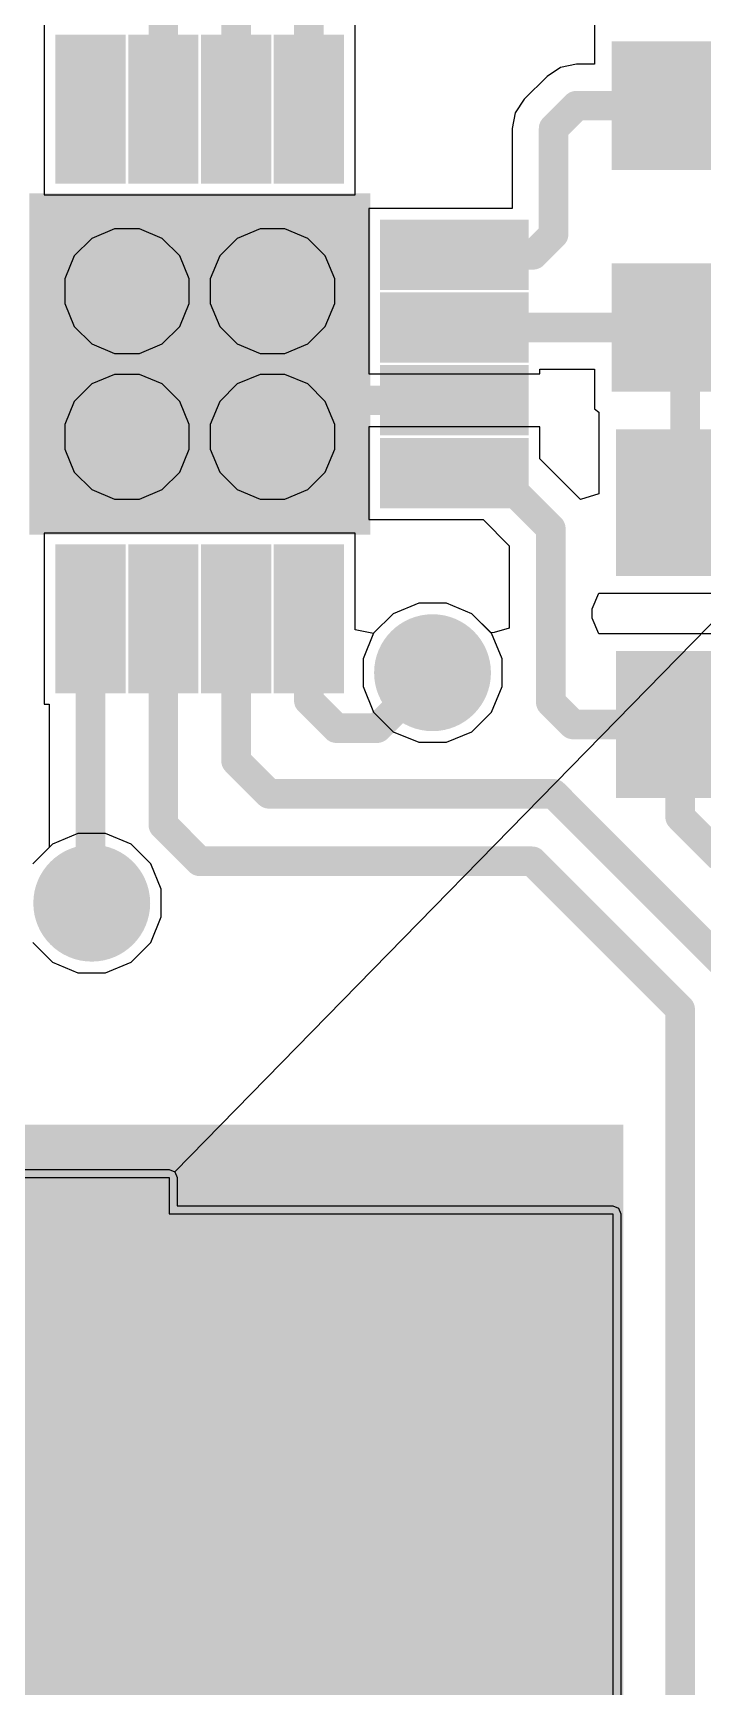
# Model space of a CAD drawing. Header units: millimetres. Extents: x 0 to 214, y 0 to 214.
# Drawn here: x 4.4489 to 4.6302, y 0.3947 to 0.842 of the extents above; entities that cross this region are included whole.
import ezdxf

# ---------------------------------------------------------------- set-up
doc = ezdxf.new("R2010")
doc.units = ezdxf.units.MM
doc.header["$MEASUREMENT"] = 0
for name, color, linetype in [('BottomLayer', 5, 'Continuous'), ('BottomPaste', 16, 'Continuous'), ('BottomSolder', 6, 'Continuous'), ('MultiLayer', 9, 'Continuous'), ('PadHoleLayer', 156, 'Continuous'), ('TopLayer', 1, 'Continuous'), ('TopSolder', 216, 'Continuous'), ('ViaHoleLayer', 16, 'Continuous')]:
    doc.layers.add(name, color=color, linetype=linetype)

# ---------------------------------------------------------------- blocks, each defined once
blk = doc.blocks.new('QFN_16_EP_3_6_3_6__B_24')
at = {"layer": 'BottomLayer'}
for points in [[(-0.03504, 0.05276), (-0.03504, 0.08504), (-0.02402, 0.08504), (-0.02402, 0.05276)], [(-0.01535, 0.05276), (-0.01535, 0.08504), (-0.00433, 0.08504), (-0.00433, 0.05276)], [(0.00433, 0.05276), (0.00433, 0.08504), (0.01535, 0.08504), (0.01535, 0.05276)], [(0.02402, 0.05276), (0.02402, 0.08504), (0.03504, 0.08504), (0.03504, 0.05276)], [(0.04213, 0.04213), (0.04213, -0.04213), (-0.04213, -0.04213), (-0.04213, 0.04213)], [(-0.08504, 0.03504), (-0.05276, 0.03504), (-0.05276, 0.02402), (-0.08504, 0.02402)], [(0.05276, 0.03504), (0.08504, 0.03504), (0.08504, 0.02402), (0.05276, 0.02402)], [(-0.08504, 0.01535), (-0.05276, 0.01535), (-0.05276, 0.00433), (-0.08504, 0.00433)], [(0.05276, 0.01535), (0.08504, 0.01535), (0.08504, 0.00433), (0.05276, 0.00433)], [(-0.08504, -0.00433), (-0.05276, -0.00433), (-0.05276, -0.01535), (-0.08504, -0.01535)], [(0.05276, -0.00433), (0.08504, -0.00433), (0.08504, -0.01535), (0.05276, -0.01535)], [(-0.08504, -0.02402), (-0.05276, -0.02402), (-0.05276, -0.03504), (-0.08504, -0.03504)], [(0.05276, -0.02402), (0.08504, -0.02402), (0.08504, -0.03504), (0.05276, -0.03504)], [(-0.02402, -0.05276), (-0.02402, -0.08504), (-0.03504, -0.08504), (-0.03504, -0.05276)], [(-0.00433, -0.05276), (-0.00433, -0.08504), (-0.01535, -0.08504), (-0.01535, -0.05276)], [(0.01535, -0.05276), (0.01535, -0.08504), (0.00433, -0.08504), (0.00433, -0.05276)], [(0.03504, -0.05276), (0.03504, -0.08504), (0.02402, -0.08504), (0.02402, -0.05276)]]:
    blk.add_hatch(color=5, dxfattribs=at).paths.add_polyline_path(points)
h = blk.add_hatch(color=5, dxfattribs=at)
edge = h.paths.add_edge_path()
edge.add_arc((-0.01969, 0.01969), 0.00984, 0, 360)
h = blk.add_hatch(color=5, dxfattribs=at)
edge = h.paths.add_edge_path()
edge.add_arc((0.01969, 0.01969), 0.00984, 0, 360)
h = blk.add_hatch(color=5, dxfattribs=at)
edge = h.paths.add_edge_path()
edge.add_arc((-0.01969, -0.01969), 0.00984, 0, 360)
h = blk.add_hatch(color=5, dxfattribs=at)
edge = h.paths.add_edge_path()
edge.add_arc((0.01969, -0.01969), 0.00984, 0, 360)
at = {"layer": 'BottomPaste'}
for points in [[(-0.03504, 0.05276), (-0.03504, 0.08504), (-0.02402, 0.08504), (-0.02402, 0.05276)], [(-0.01535, 0.05276), (-0.01535, 0.08504), (-0.00433, 0.08504), (-0.00433, 0.05276)], [(0.00433, 0.05276), (0.00433, 0.08504), (0.01535, 0.08504), (0.01535, 0.05276)], [(0.02402, 0.05276), (0.02402, 0.08504), (0.03504, 0.08504), (0.03504, 0.05276)], [(0.04213, 0.04213), (0.04213, -0.04213), (-0.04213, -0.04213), (-0.04213, 0.04213)], [(-0.08504, 0.03504), (-0.05276, 0.03504), (-0.05276, 0.02402), (-0.08504, 0.02402)], [(0.05276, 0.03504), (0.08504, 0.03504), (0.08504, 0.02402), (0.05276, 0.02402)], [(-0.08504, 0.01535), (-0.05276, 0.01535), (-0.05276, 0.00433), (-0.08504, 0.00433)], [(0.05276, 0.01535), (0.08504, 0.01535), (0.08504, 0.00433), (0.05276, 0.00433)], [(-0.08504, -0.00433), (-0.05276, -0.00433), (-0.05276, -0.01535), (-0.08504, -0.01535)], [(0.05276, -0.00433), (0.08504, -0.00433), (0.08504, -0.01535), (0.05276, -0.01535)], [(-0.08504, -0.02402), (-0.05276, -0.02402), (-0.05276, -0.03504), (-0.08504, -0.03504)], [(0.05276, -0.02402), (0.08504, -0.02402), (0.08504, -0.03504), (0.05276, -0.03504)], [(-0.02402, -0.05276), (-0.02402, -0.08504), (-0.03504, -0.08504), (-0.03504, -0.05276)], [(-0.00433, -0.05276), (-0.00433, -0.08504), (-0.01535, -0.08504), (-0.01535, -0.05276)], [(0.01535, -0.05276), (0.01535, -0.08504), (0.00433, -0.08504), (0.00433, -0.05276)], [(0.03504, -0.05276), (0.03504, -0.08504), (0.02402, -0.08504), (0.02402, -0.05276)]]:
    blk.add_hatch(color=16, dxfattribs=at).paths.add_polyline_path(points)
at = {"layer": 'BottomSolder'}
for points in [[(-0.03904, 0.04876), (-0.03904, 0.08904), (-0.02002, 0.08904), (-0.02002, 0.04876)], [(-0.01935, 0.04876), (-0.01935, 0.08904), (-0.00033, 0.08904), (-0.00033, 0.04876)], [(0.00033, 0.04876), (0.00033, 0.08904), (0.01935, 0.08904), (0.01935, 0.04876)], [(0.02002, 0.04876), (0.02002, 0.08904), (0.03904, 0.08904), (0.03904, 0.04876)], [(0.04613, 0.04613), (0.04613, -0.04613), (-0.04613, -0.04613), (-0.04613, 0.04613)], [(-0.08904, 0.03904), (-0.04876, 0.03904), (-0.04876, 0.02002), (-0.08904, 0.02002)], [(0.04876, 0.03904), (0.08904, 0.03904), (0.08904, 0.02002), (0.04876, 0.02002)], [(-0.08904, 0.01935), (-0.04876, 0.01935), (-0.04876, 0.00033), (-0.08904, 0.00033)], [(0.04876, 0.01935), (0.08904, 0.01935), (0.08904, 0.00033), (0.04876, 0.00033)], [(-0.08904, -0.00033), (-0.04876, -0.00033), (-0.04876, -0.01935), (-0.08904, -0.01935)], [(0.04876, -0.00033), (0.08904, -0.00033), (0.08904, -0.01935), (0.04876, -0.01935)], [(-0.08904, -0.02002), (-0.04876, -0.02002), (-0.04876, -0.03904), (-0.08904, -0.03904)], [(0.04876, -0.02002), (0.08904, -0.02002), (0.08904, -0.03904), (0.04876, -0.03904)], [(-0.02002, -0.04876), (-0.02002, -0.08904), (-0.03904, -0.08904), (-0.03904, -0.04876)], [(-0.00033, -0.04876), (-0.00033, -0.08904), (-0.01935, -0.08904), (-0.01935, -0.04876)], [(0.01935, -0.04876), (0.01935, -0.08904), (0.00033, -0.08904), (0.00033, -0.04876)], [(0.03904, -0.04876), (0.03904, -0.08904), (0.02002, -0.08904), (0.02002, -0.04876)]]:
    blk.add_hatch(color=6, dxfattribs=at).paths.add_polyline_path(points)
h = blk.add_hatch(color=6, dxfattribs=at)
edge = h.paths.add_edge_path()
edge.add_arc((-0.01969, 0.01969), 0.01384, 0, 360)
h = blk.add_hatch(color=6, dxfattribs=at)
edge = h.paths.add_edge_path()
edge.add_arc((0.01969, 0.01969), 0.01384, 0, 360)
h = blk.add_hatch(color=6, dxfattribs=at)
edge = h.paths.add_edge_path()
edge.add_arc((-0.01969, -0.01969), 0.01384, 0, 360)
h = blk.add_hatch(color=6, dxfattribs=at)
edge = h.paths.add_edge_path()
edge.add_arc((0.01969, -0.01969), 0.01384, 0, 360)
at = {"layer": 'MultiLayer'}
h = blk.add_hatch(color=9, dxfattribs=at)
edge = h.paths.add_edge_path()
edge.add_arc((-0.01969, 0.01969), 0.00984, 0, 360)
h = blk.add_hatch(color=9, dxfattribs=at)
edge = h.paths.add_edge_path()
edge.add_arc((0.01969, 0.01969), 0.00984, 0, 360)
h = blk.add_hatch(color=9, dxfattribs=at)
edge = h.paths.add_edge_path()
edge.add_arc((-0.01969, -0.01969), 0.00984, 0, 360)
h = blk.add_hatch(color=9, dxfattribs=at)
edge = h.paths.add_edge_path()
edge.add_arc((0.01969, -0.01969), 0.00984, 0, 360)
at = {"layer": 'PadHoleLayer'}
h = blk.add_hatch(color=156, dxfattribs=at)
edge = h.paths.add_edge_path()
edge.add_arc((-0.01969, 0.01969), 0.00591, 0, 360)
h = blk.add_hatch(color=156, dxfattribs=at)
edge = h.paths.add_edge_path()
edge.add_arc((0.01969, 0.01969), 0.00591, 0, 360)
h = blk.add_hatch(color=156, dxfattribs=at)
edge = h.paths.add_edge_path()
edge.add_arc((-0.01969, -0.01969), 0.00591, 0, 360)
h = blk.add_hatch(color=156, dxfattribs=at)
edge = h.paths.add_edge_path()
edge.add_arc((0.01969, -0.01969), 0.00591, 0, 360)
at = {"layer": 'TopLayer'}
h = blk.add_hatch(color=1, dxfattribs=at)
edge = h.paths.add_edge_path()
edge.add_arc((-0.01969, 0.01969), 0.00984, 0, 360)
h = blk.add_hatch(color=1, dxfattribs=at)
edge = h.paths.add_edge_path()
edge.add_arc((0.01969, 0.01969), 0.00984, 0, 360)
h = blk.add_hatch(color=1, dxfattribs=at)
edge = h.paths.add_edge_path()
edge.add_arc((-0.01969, -0.01969), 0.00984, 0, 360)
h = blk.add_hatch(color=1, dxfattribs=at)
edge = h.paths.add_edge_path()
edge.add_arc((0.01969, -0.01969), 0.00984, 0, 360)
at = {"layer": 'TopSolder'}
h = blk.add_hatch(color=216, dxfattribs=at)
edge = h.paths.add_edge_path()
edge.add_arc((-0.01969, 0.01969), 0.01384, 0, 360)
h = blk.add_hatch(color=216, dxfattribs=at)
edge = h.paths.add_edge_path()
edge.add_arc((0.01969, 0.01969), 0.01384, 0, 360)
h = blk.add_hatch(color=216, dxfattribs=at)
edge = h.paths.add_edge_path()
edge.add_arc((-0.01969, -0.01969), 0.01384, 0, 360)
h = blk.add_hatch(color=216, dxfattribs=at)
edge = h.paths.add_edge_path()
edge.add_arc((0.01969, -0.01969), 0.01384, 0, 360)
blk = doc.blocks.new('P____PAK_SO_8_B_55')
at = {"layer": 'BottomLayer'}
for points in [[(0.09715, -0.01969), (0.05777, -0.01969), (0.05777, 0.01969), (0.09715, 0.01969)], [(0.02029, -0.10601), (0.02029, -0.08199), (0.04371, -0.08199), (0.04371, -0.10601)]]:
    blk.add_hatch(color=5, dxfattribs=at).paths.add_polyline_path(points)
at = {"layer": 'BottomPaste'}
for points in [[(0.09715, -0.01969), (0.05777, -0.01969), (0.05777, 0.01969), (0.09715, 0.01969)], [(0.02029, -0.10601), (0.02029, -0.08199), (0.04371, -0.08199), (0.04371, -0.10601)]]:
    blk.add_hatch(color=16, dxfattribs=at).paths.add_polyline_path(points)
at = {"layer": 'BottomSolder'}
for points in [[(0.10115, -0.02369), (0.05377, -0.02369), (0.05377, 0.02369), (0.10115, 0.02369)], [(0.01829, -0.10801), (0.01829, -0.07999), (0.04571, -0.07999), (0.04571, -0.10801)]]:
    blk.add_hatch(color=6, dxfattribs=at).paths.add_polyline_path(points)
at = {"layer": 'BottomLayer'}
for p, q in [((-0.01506, -0.08465), (-0.01506, 0.08464)), ((0.10502, -0.08465), (-0.01506, -0.08465)), ((0.10502, -0.09449), (0.10502, -0.08465)), ((0.16998, -0.09449), (0.10502, -0.09449))]:
    blk.add_line(p, q, dxfattribs=at)
at = {"layer": 'BottomSolder'}
for p, q in [((-0.01723, -0.08465), (-0.01723, 0.08464)), ((-0.01659, -0.08618), (-0.01723, -0.08465)), ((-0.01506, -0.08681), (-0.01659, -0.08618)), ((0.10285, -0.08681), (-0.01506, -0.08681)), ((0.10285, -0.09449), (0.10285, -0.08681)), ((0.10349, -0.09602), (-209.02763, -213.55737)), ((0.10349, -0.09602), (0.10285, -0.09449)), ((0.10502, -0.09665), (0.10349, -0.09602)), ((0.16998, -0.09665), (0.10502, -0.09665))]:
    blk.add_line(p, q, dxfattribs=at)
blk = doc.blocks.new('CAP_0603_B_202')
at = {"layer": 'BottomLayer'}
for points in [[(-0.045, -0.0175), (-0.045, 0.0175), (-0.015, 0.0175), (-0.015, -0.0175)], [(0.015, -0.0175), (0.015, 0.0175), (0.045, 0.0175), (0.045, -0.0175)]]:
    blk.add_hatch(color=5, dxfattribs=at).paths.add_polyline_path(points)
at = {"layer": 'BottomPaste'}
for points in [[(-0.045, -0.0175), (-0.045, 0.0175), (-0.015, 0.0175), (-0.015, -0.0175)], [(0.015, -0.0175), (0.015, 0.0175), (0.045, 0.0175), (0.045, -0.0175)]]:
    blk.add_hatch(color=16, dxfattribs=at).paths.add_polyline_path(points)
at = {"layer": 'BottomSolder'}
for points in [[(-0.04736, -0.01986), (-0.04736, 0.01986), (-0.01264, 0.01986), (-0.01264, -0.01986)], [(0.01264, -0.01986), (0.01264, 0.01986), (0.04736, 0.01986), (0.04736, -0.01986)]]:
    blk.add_hatch(color=6, dxfattribs=at).paths.add_polyline_path(points)
blk = doc.blocks.new('CAP_0603_B_204')
at = {"layer": 'BottomLayer'}
for points in [[(-0.045, -0.0175), (-0.045, 0.0175), (-0.015, 0.0175), (-0.015, -0.0175)], [(0.015, -0.0175), (0.015, 0.0175), (0.045, 0.0175), (0.045, -0.0175)]]:
    blk.add_hatch(color=5, dxfattribs=at).paths.add_polyline_path(points)
at = {"layer": 'BottomPaste'}
for points in [[(-0.045, -0.0175), (-0.045, 0.0175), (-0.015, 0.0175), (-0.015, -0.0175)], [(0.015, -0.0175), (0.015, 0.0175), (0.045, 0.0175), (0.045, -0.0175)]]:
    blk.add_hatch(color=16, dxfattribs=at).paths.add_polyline_path(points)
at = {"layer": 'BottomSolder'}
for points in [[(-0.04736, -0.01986), (-0.04736, 0.01986), (-0.01264, 0.01986), (-0.01264, -0.01986)], [(0.01264, -0.01986), (0.01264, 0.01986), (0.04736, 0.01986), (0.04736, -0.01986)]]:
    blk.add_hatch(color=6, dxfattribs=at).paths.add_polyline_path(points)
blk = doc.blocks.new('C___0603_B_205')
at = {"layer": 'BottomLayer'}
for points in [[(-0.045, -0.0175), (-0.045, 0.0175), (-0.015, 0.0175), (-0.015, -0.0175)], [(0.015, -0.0175), (0.015, 0.0175), (0.045, 0.0175), (0.045, -0.0175)]]:
    blk.add_hatch(color=5, dxfattribs=at).paths.add_polyline_path(points)
at = {"layer": 'BottomPaste'}
for points in [[(-0.045, -0.0175), (-0.045, 0.0175), (-0.015, 0.0175), (-0.015, -0.0175)], [(0.015, -0.0175), (0.015, 0.0175), (0.045, 0.0175), (0.045, -0.0175)]]:
    blk.add_hatch(color=16, dxfattribs=at).paths.add_polyline_path(points)
at = {"layer": 'BottomSolder'}
for points in [[(-0.04736, -0.01986), (-0.04736, 0.01986), (-0.01264, 0.01986), (-0.01264, -0.01986)], [(0.01264, -0.01986), (0.01264, 0.01986), (0.04736, 0.01986), (0.04736, -0.01986)]]:
    blk.add_hatch(color=6, dxfattribs=at).paths.add_polyline_path(points)

msp = doc.modelspace()

# ---------------------------------------------------------------- hatches: boundary and pattern name
at = {"layer": 'BottomLayer'}
h = msp.add_hatch(color=5, dxfattribs=at)
edge = h.paths.add_edge_path()
edge.add_arc((4.557, 0.669), 0.01181, 0, 360)
h = msp.add_hatch(color=5, dxfattribs=at)
edge = h.paths.add_edge_path()
edge.add_arc((4.46479, 0.60668), 0.01181, 0, 360)
msp.add_hatch(color=5, dxfattribs=at).paths.add_polyline_path([(4.419, 0.32), (4.6086, 0.32), (4.6086, 0.54677), (4.419, 0.54677)])
at = {"layer": 'BottomSolder'}
h = msp.add_hatch(color=6, dxfattribs=at)
edge = h.paths.add_edge_path()
edge.add_arc((4.557, 0.669), 0.01581, 0, 360)
h = msp.add_hatch(color=6, dxfattribs=at)
edge = h.paths.add_edge_path()
edge.add_arc((4.46479, 0.60668), 0.01581, 0, 360)
at = {"layer": 'TopLayer'}
h = msp.add_hatch(color=1, dxfattribs=at)
edge = h.paths.add_edge_path()
edge.add_arc((4.557, 0.669), 0.01181, 0, 360)
h = msp.add_hatch(color=1, dxfattribs=at)
edge = h.paths.add_edge_path()
edge.add_arc((4.46479, 0.60668), 0.01181, 0, 360)
at = {"layer": 'TopSolder'}
h = msp.add_hatch(color=216, dxfattribs=at)
edge = h.paths.add_edge_path()
edge.add_arc((4.557, 0.669), 0.01581, 0, 360)
h = msp.add_hatch(color=216, dxfattribs=at)
edge = h.paths.add_edge_path()
edge.add_arc((4.46479, 0.60668), 0.01581, 0, 360)
at = {"layer": 'ViaHoleLayer'}
h = msp.add_hatch(color=16, dxfattribs=at)
edge = h.paths.add_edge_path()
edge.add_arc((4.557, 0.669), 0.00591, 0, 360)
h = msp.add_hatch(color=16, dxfattribs=at)
edge = h.paths.add_edge_path()
edge.add_arc((4.46479, 0.60668), 0.00591, 0, 360)

# ---------------------------------------------------------------- linework, layer by layer
at = {"layer": 'BottomLayer'}
for p, q in [((4.45196, 0.84428), (4.45196, 0.79825)), ((4.53604, 0.79825), (4.53604, 0.84454)), ((4.60084, 0.84434), (4.60084, 0.83355)), ((4.59165, 0.8327), (4.58801, 0.83027)), ((4.59595, 0.83355), (4.59165, 0.8327)), ((4.60084, 0.83355), (4.59595, 0.83355)), ((4.59595, 0.83355), (4.59595, 0.83355)), ((4.58801, 0.83027), (4.58183, 0.82409)), ((4.58801, 0.83027), (4.58801, 0.83027)), ((4.58183, 0.82409), (4.5794, 0.82045)), ((4.5794, 0.82045), (4.57855, 0.81616)), ((4.57855, 0.81616), (4.57855, 0.81616)), ((4.57855, 0.81616), (4.57855, 0.79454)), ((4.45196, 0.79825), (4.53604, 0.79825)), ((4.57855, 0.79454), (4.53976, 0.79454)), ((4.53976, 0.79454), (4.53976, 0.74983)), ((4.53976, 0.74983), (4.58604, 0.74983)), ((4.58604, 0.74983), (4.58604, 0.75112)), ((4.58604, 0.75112), (4.60084, 0.75112)), ((4.60084, 0.75112), (4.60084, 0.74034)), ((4.60084, 0.74034), (4.60084, 0.74034)), ((4.60084, 0.74034), (4.602, 0.7395)), ((4.602, 0.7395), (4.602, 0.71734)), ((4.58604, 0.73548), (4.53976, 0.73548)), ((4.53976, 0.73548), (4.53976, 0.71046)), ((4.58604, 0.72682), (4.58604, 0.73548)), ((4.59693, 0.71593), (4.58604, 0.72682)), ((4.597, 0.71583), (4.59693, 0.71593)), ((4.59693, 0.71593), (4.59693, 0.71593)), ((4.602, 0.71734), (4.597, 0.71583)), ((4.53604, 0.70674), (4.45196, 0.70674)), ((4.45196, 0.70674), (4.45196, 0.66046)), ((4.53604, 0.68062), (4.53604, 0.70674)), ((4.53976, 0.71046), (4.57068, 0.71046)), ((4.57068, 0.71046), (4.57778, 0.70335)), ((4.57778, 0.70335), (4.57778, 0.68104)), ((4.60022, 0.68624), (4.602, 0.6905)), ((4.602, 0.6905), (4.646, 0.6905)), ((4.54634, 0.68495), (4.54105, 0.67966)), ((4.55326, 0.68781), (4.54634, 0.68495)), ((4.56074, 0.68781), (4.55326, 0.68781)), ((4.56766, 0.68495), (4.56074, 0.68781)), ((4.57278, 0.67982), (4.56766, 0.68495)), ((4.60022, 0.68376), (4.60022, 0.68624)), ((4.54104, 0.67962), (4.53604, 0.68062)), ((4.57365, 0.67986), (4.57278, 0.67982)), ((4.57778, 0.68104), (4.57365, 0.67986)), ((4.602, 0.6795), (4.60022, 0.68376)), ((4.54105, 0.67966), (4.54104, 0.67962)), ((4.646, 0.6795), (4.602, 0.6795)), ((4.45196, 0.66046), (4.45326, 0.66046)), ((4.45326, 0.66046), (4.45326, 0.62175)), ((4.45326, 0.62175), (4.44884, 0.61734))]:
    msp.add_line(p, q, dxfattribs=at)
at = {"layer": 'BottomLayer', "const_width": 0.008}
for points in [[(4.50384, 0.82139), (4.50384, 0.94616)], [(4.48416, 0.82139), (4.48416, 0.84784)], [(4.52353, 0.82139), (4.52353, 0.84853)], [(4.58976, 0.81616), (4.59595, 0.82234)], [(4.59595, 0.82234), (4.62534, 0.82234)], [(4.62534, 0.82234), (5.00755, 0.82234)], [(4.58976, 0.78754), (4.58976, 0.81616)], [(4.58425, 0.78202), (4.58976, 0.78754)], [(4.5629, 0.78202), (4.58425, 0.78202)], [(4.5629, 0.76234), (4.62534, 0.76234)], [(4.62534, 0.76234), (4.98307, 0.76234)], [(4.62534, 0.71634), (4.62534, 0.76234)], [(4.51368, 0.73281), (4.52353, 0.74265)], [(4.52353, 0.74265), (4.5629, 0.74265)], [(4.5629, 0.72297), (4.57403, 0.72297)], [(4.57403, 0.72297), (4.589, 0.708)], [(4.624, 0.715), (4.62534, 0.71634)], [(4.589, 0.661), (4.589, 0.708)], [(4.46447, 0.607), (4.46447, 0.6836)], [(4.48416, 0.62784), (4.48416, 0.6836)], [(4.50384, 0.64516), (4.50384, 0.6836)], [(4.52353, 0.66147), (4.52353, 0.6836)], [(4.542, 0.654), (4.557, 0.669)], [(4.52353, 0.66147), (4.531, 0.654)], [(4.589, 0.661), (4.595, 0.655)], [(4.531, 0.654), (4.542, 0.654)], [(4.595, 0.655), (4.624, 0.655)], [(4.624, 0.63), (4.624, 0.655)], [(4.50384, 0.64516), (4.51276, 0.63624)], [(4.51276, 0.63624), (4.58976, 0.63624)], [(4.58976, 0.63624), (4.646, 0.58)], [(4.48416, 0.62784), (4.494, 0.618)], [(4.624, 0.63), (4.635, 0.619)], [(4.494, 0.618), (4.584, 0.618)], [(4.584, 0.618), (4.624, 0.578)], [(4.624, 0.379), (4.624, 0.578)]]:
    msp.add_lwpolyline(points, dxfattribs=at)
at = {"layer": 'BottomLayer', "const_width": 0.004}
for points in [[(4.48216, 0.82139, 1), (4.48616, 0.82139, 1)], [(4.50184, 0.82139, 1), (4.50584, 0.82139, 1)], [(4.52153, 0.82139, 1), (4.52553, 0.82139, 1)], [(4.59394, 0.82234, 1), (4.59795, 0.82234, 1)], [(4.59394, 0.82234, 1), (4.59795, 0.82234, 1)], [(4.62334, 0.82234, 1), (4.62734, 0.82234, 1)], [(4.62334, 0.82234, 1), (4.62734, 0.82234, 1)], [(4.58776, 0.81616, 1), (4.59176, 0.81616, 1)], [(4.58776, 0.81616, 1), (4.59176, 0.81616, 1)], [(4.58776, 0.78754, 1), (4.59176, 0.78754, 1)], [(4.58776, 0.78754, 1), (4.59176, 0.78754, 1)], [(4.5609, 0.78202, 1), (4.5649, 0.78202, 1)], [(4.58225, 0.78202, 1), (4.58625, 0.78202, 1)], [(4.58225, 0.78202, 1), (4.58625, 0.78202, 1)], [(4.5609, 0.76234, 1), (4.5649, 0.76234, 1)], [(4.62334, 0.76234, 1), (4.62734, 0.76234, 1)], [(4.62334, 0.76234, 1), (4.62734, 0.76234, 1)], [(4.62334, 0.76234, 1), (4.62734, 0.76234, 1)], [(4.52153, 0.74265, 1), (4.52553, 0.74265, 1)], [(4.52153, 0.74265, 1), (4.52553, 0.74265, 1)], [(4.5609, 0.74265, 1), (4.5649, 0.74265, 1)], [(4.51168, 0.73281, 1), (4.51569, 0.73281, 1)], [(4.5609, 0.72297, 1), (4.5649, 0.72297, 1)], [(4.57203, 0.72297, 1), (4.57603, 0.72297, 1)], [(4.57203, 0.72297, 1), (4.57603, 0.72297, 1)], [(4.62334, 0.71634, 1), (4.62734, 0.71634, 1)], [(4.62334, 0.71634, 1), (4.62734, 0.71634, 1)], [(4.622, 0.715, 1), (4.626, 0.715, 1)], [(4.587, 0.708, 1), (4.591, 0.708, 1)], [(4.587, 0.708, 1), (4.591, 0.708, 1)], [(4.46247, 0.6836, 1), (4.46647, 0.6836, 1)], [(4.48216, 0.6836, 1), (4.48616, 0.6836, 1)], [(4.50184, 0.6836, 1), (4.50584, 0.6836, 1)], [(4.52153, 0.6836, 1), (4.52553, 0.6836, 1)], [(4.555, 0.669, 1), (4.559, 0.669, 1)], [(4.52153, 0.66147, 1), (4.52553, 0.66147, 1)], [(4.52153, 0.66147, 1), (4.52553, 0.66147, 1)], [(4.587, 0.661, 1), (4.591, 0.661, 1)], [(4.587, 0.661, 1), (4.591, 0.661, 1)], [(4.529, 0.654, 1), (4.533, 0.654, 1)], [(4.529, 0.654, 1), (4.533, 0.654, 1)], [(4.54, 0.654, 1), (4.544, 0.654, 1)], [(4.54, 0.654, 1), (4.544, 0.654, 1)], [(4.593, 0.655, 1), (4.597, 0.655, 1)], [(4.593, 0.655, 1), (4.597, 0.655, 1)], [(4.622, 0.655, 1), (4.626, 0.655, 1)], [(4.622, 0.655, 1), (4.626, 0.655, 1)], [(4.50184, 0.64516, 1), (4.50584, 0.64516, 1)], [(4.50184, 0.64516, 1), (4.50584, 0.64516, 1)], [(4.51076, 0.63624, 1), (4.51476, 0.63624, 1)], [(4.51076, 0.63624, 1), (4.51476, 0.63624, 1)], [(4.58776, 0.63624, 1), (4.59176, 0.63624, 1)], [(4.58776, 0.63624, 1), (4.59176, 0.63624, 1)], [(4.48216, 0.62784, 1), (4.48616, 0.62784, 1)], [(4.48216, 0.62784, 1), (4.48616, 0.62784, 1)], [(4.622, 0.63, 1), (4.626, 0.63, 1)], [(4.622, 0.63, 1), (4.626, 0.63, 1)], [(4.492, 0.618, 1), (4.496, 0.618, 1)], [(4.492, 0.618, 1), (4.496, 0.618, 1)], [(4.582, 0.618, 1), (4.586, 0.618, 1)], [(4.582, 0.618, 1), (4.586, 0.618, 1)], [(4.46247, 0.607, 1), (4.46647, 0.607, 1)], [(4.622, 0.578, 1), (4.626, 0.578, 1)], [(4.622, 0.578, 1), (4.626, 0.578, 1)]]:
    msp.add_lwpolyline(points, format="xyb", close=True, dxfattribs=at)
at = {"layer": 'TopLayer'}
for p, q in [((4.47096, 0.78902), (4.46477, 0.78646)), ((4.47767, 0.78902), (4.47096, 0.78902)), ((4.48386, 0.78646), (4.47767, 0.78902)), ((4.51033, 0.78902), (4.50414, 0.78646)), ((4.51704, 0.78902), (4.51033, 0.78902)), ((4.52323, 0.78646), (4.51704, 0.78902)), ((4.46477, 0.78646), (4.46004, 0.78172)), ((4.48859, 0.78172), (4.48386, 0.78646)), ((4.50414, 0.78646), (4.49941, 0.78172)), ((4.52796, 0.78172), (4.52323, 0.78646)), ((4.46004, 0.78172), (4.45747, 0.77553)), ((4.49116, 0.77553), (4.48859, 0.78172)), ((4.49941, 0.78172), (4.49684, 0.77553)), ((4.53053, 0.77553), (4.52796, 0.78172)), ((4.45747, 0.77553), (4.45747, 0.76883)), ((4.49116, 0.76883), (4.49116, 0.77553)), ((4.49684, 0.77553), (4.49684, 0.76883)), ((4.53053, 0.76883), (4.53053, 0.77553)), ((4.45747, 0.76883), (4.46004, 0.76264)), ((4.48859, 0.76264), (4.49116, 0.76883)), ((4.49684, 0.76883), (4.49941, 0.76264)), ((4.52796, 0.76264), (4.53053, 0.76883)), ((4.46004, 0.76264), (4.46477, 0.7579)), ((4.48386, 0.7579), (4.48859, 0.76264)), ((4.49941, 0.76264), (4.50414, 0.7579)), ((4.52323, 0.7579), (4.52796, 0.76264)), ((4.46477, 0.7579), (4.47096, 0.75534)), ((4.47767, 0.75534), (4.48386, 0.7579)), ((4.50414, 0.7579), (4.51033, 0.75534)), ((4.51704, 0.75534), (4.52323, 0.7579)), ((4.47096, 0.75534), (4.47767, 0.75534)), ((4.51033, 0.75534), (4.51704, 0.75534)), ((4.46477, 0.74709), (4.46004, 0.74235)), ((4.47096, 0.74965), (4.46477, 0.74709)), ((4.47767, 0.74965), (4.47096, 0.74965)), ((4.48386, 0.74709), (4.47767, 0.74965)), ((4.48859, 0.74235), (4.48386, 0.74709)), ((4.50414, 0.74709), (4.49941, 0.74235)), ((4.51033, 0.74965), (4.50414, 0.74709)), ((4.51704, 0.74965), (4.51033, 0.74965)), ((4.52323, 0.74709), (4.51704, 0.74965)), ((4.52796, 0.74235), (4.52323, 0.74709)), ((4.46004, 0.74235), (4.45747, 0.73616)), ((4.49116, 0.73616), (4.48859, 0.74235)), ((4.49941, 0.74235), (4.49684, 0.73616)), ((4.53053, 0.73616), (4.52796, 0.74235)), ((4.45747, 0.73616), (4.45747, 0.72946)), ((4.49116, 0.72946), (4.49116, 0.73616)), ((4.49684, 0.73616), (4.49684, 0.72946)), ((4.53053, 0.72946), (4.53053, 0.73616)), ((4.45747, 0.72946), (4.46004, 0.72327)), ((4.48859, 0.72327), (4.49116, 0.72946)), ((4.49684, 0.72946), (4.49941, 0.72327)), ((4.52796, 0.72327), (4.53053, 0.72946)), ((4.46004, 0.72327), (4.46477, 0.71853)), ((4.48386, 0.71853), (4.48859, 0.72327)), ((4.49941, 0.72327), (4.50414, 0.71853)), ((4.52323, 0.71853), (4.52796, 0.72327)), ((4.46477, 0.71853), (4.47096, 0.71597)), ((4.47096, 0.71597), (4.47767, 0.71597)), ((4.47767, 0.71597), (4.48386, 0.71853)), ((4.50414, 0.71853), (4.51033, 0.71597)), ((4.51033, 0.71597), (4.51704, 0.71597)), ((4.51704, 0.71597), (4.52323, 0.71853)), ((4.54634, 0.68495), (4.54105, 0.67966)), ((4.55326, 0.68781), (4.54634, 0.68495)), ((4.56074, 0.68781), (4.55326, 0.68781)), ((4.56766, 0.68495), (4.56074, 0.68781)), ((4.57295, 0.67966), (4.56766, 0.68495)), ((4.54105, 0.67966), (4.53819, 0.67274)), ((4.57581, 0.67274), (4.57295, 0.67966)), ((4.53819, 0.67274), (4.53819, 0.66526)), ((4.57581, 0.66526), (4.57581, 0.67274)), ((4.53819, 0.66526), (4.54105, 0.65834)), ((4.57295, 0.65834), (4.57581, 0.66526)), ((4.54105, 0.65834), (4.54634, 0.65305)), ((4.56766, 0.65305), (4.57295, 0.65834)), ((4.54634, 0.65305), (4.55326, 0.65019)), ((4.56074, 0.65019), (4.56766, 0.65305)), ((4.55326, 0.65019), (4.56074, 0.65019)), ((4.45414, 0.62263), (4.44884, 0.61734)), ((4.46105, 0.62549), (4.45414, 0.62263)), ((4.46853, 0.62549), (4.46105, 0.62549)), ((4.47545, 0.62263), (4.46853, 0.62549)), ((4.48074, 0.61734), (4.47545, 0.62263)), ((4.4836, 0.61042), (4.48074, 0.61734)), ((4.4836, 0.60294), (4.4836, 0.61042)), ((4.48074, 0.59603), (4.4836, 0.60294)), ((4.44884, 0.59603), (4.45414, 0.59073)), ((4.47545, 0.59073), (4.48074, 0.59603)), ((4.45414, 0.59073), (4.46105, 0.58787)), ((4.46853, 0.58787), (4.47545, 0.59073)), ((4.46105, 0.58787), (4.46853, 0.58787))]:
    msp.add_line(p, q, dxfattribs=at)

# ---------------------------------------------------------------- block references
for name, p, rotation in [('P____PAK_SO_8_B_55', (4.59073, 0.438), 180), ('CAP_0603_B_204', (4.62534, 0.79234), 270), ('C___0603_B_205', (4.654, 0.655), 180)]:
    msp.add_blockref(name, p, dxfattribs=dict(rotation=rotation))
for name, p in [('QFN_16_EP_3_6_3_6__B_24', (4.494, 0.7525)), ('CAP_0603_B_202', (4.654, 0.715))]:
    msp.add_blockref(name, p)

doc.saveas('drawing.dxf')
